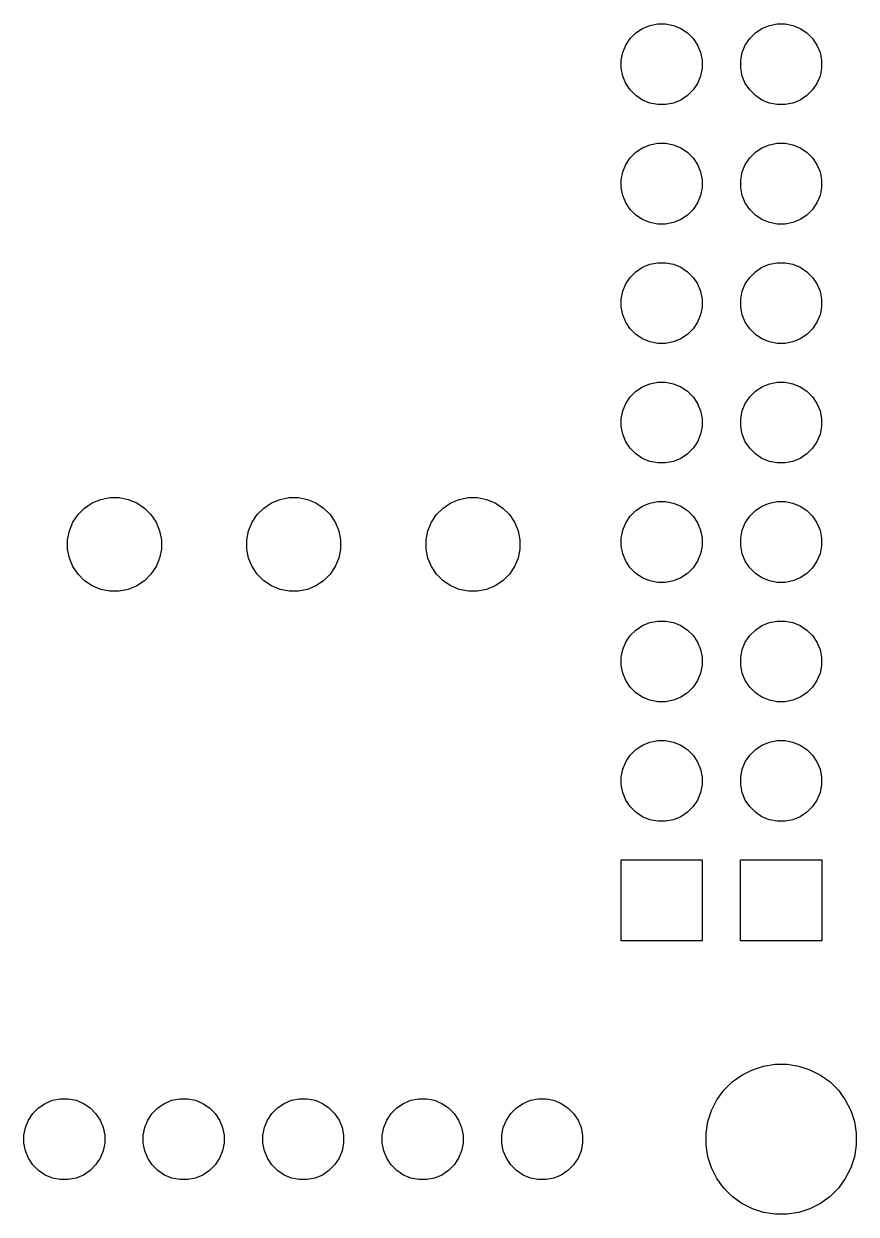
# Model space of a CAD drawing. Extents: x 95.6 to 181.3, y -109.4 to -58.
# Drawn here: x 163.61 to 181.31, y -109.44 to -84.12 of the extents above; entities that cross this region are included whole.
import ezdxf

# ---------------------------------------------------------------- set-up
doc = ezdxf.new("R2010")
doc.units = 0
doc.layers.add('BLACK', color=7, linetype='CONTINUOUS')

msp = doc.modelspace()

# ---------------------------------------------------------------- linework, layer by layer
at = {"layer": 'BLACK', "linetype": 'CONTINUOUS'}
for p, q in [((176.623638, -84.316665), (176.764402, -84.22261)), ((176.764402, -84.22261), (176.92081, -84.157823)), ((176.92081, -84.157823), (177.086852, -84.124795)), ((177.086852, -84.124795), (177.256148, -84.124795)), ((177.256148, -84.124795), (177.42219, -84.157823)), ((177.42219, -84.157823), (177.578598, -84.22261)), ((177.578598, -84.22261), (177.719362, -84.316665)), ((179.163638, -84.316665), (179.304402, -84.22261)), ((179.304402, -84.22261), (179.46081, -84.157823)), ((179.46081, -84.157823), (179.626852, -84.124795)), ((179.626852, -84.124795), (179.796148, -84.124795)), ((179.796148, -84.124795), (179.96219, -84.157823)), ((179.96219, -84.157823), (180.118598, -84.22261)), ((180.118598, -84.22261), (180.259362, -84.316665)), ((176.409873, -84.577139), (176.503928, -84.436375)), ((176.503928, -84.436375), (176.623638, -84.316665)), ((177.719362, -84.316665), (177.839072, -84.436375)), ((177.839072, -84.436375), (177.933127, -84.577139)), ((178.949873, -84.577139), (179.043928, -84.436375)), ((179.043928, -84.436375), (179.163638, -84.316665)), ((180.259362, -84.316665), (180.379072, -84.436375)), ((180.379072, -84.436375), (180.473127, -84.577139)), ((176.312058, -84.899589), (176.345086, -84.733547)), ((176.345086, -84.733547), (176.409873, -84.577139)), ((177.933127, -84.577139), (177.997914, -84.733547)), ((177.997914, -84.733547), (178.030942, -84.899589)), ((178.852058, -84.899589), (178.885086, -84.733547)), ((178.885086, -84.733547), (178.949873, -84.577139)), ((180.473127, -84.577139), (180.537914, -84.733547)), ((180.537914, -84.733547), (180.570942, -84.899589)), ((176.312058, -85.068885), (176.312058, -84.899589)), ((178.030942, -84.899589), (178.030942, -85.068885)), ((178.852058, -85.068885), (178.852058, -84.899589)), ((180.570942, -84.899589), (180.570942, -85.068885)), ((176.345086, -85.234927), (176.312058, -85.068885)), ((176.409873, -85.391335), (176.345086, -85.234927)), ((177.997914, -85.234927), (177.933127, -85.391335)), ((178.030942, -85.068885), (177.997914, -85.234927)), ((178.885086, -85.234927), (178.852058, -85.068885)), ((178.949873, -85.391335), (178.885086, -85.234927)), ((180.537914, -85.234927), (180.473127, -85.391335)), ((180.570942, -85.068885), (180.537914, -85.234927)), ((176.503928, -85.532099), (176.409873, -85.391335)), ((176.623638, -85.651809), (176.503928, -85.532099)), ((177.839072, -85.532099), (177.719362, -85.651809)), ((177.933127, -85.391335), (177.839072, -85.532099)), ((179.043928, -85.532099), (178.949873, -85.391335)), ((179.163638, -85.651809), (179.043928, -85.532099)), ((180.379072, -85.532099), (180.259362, -85.651809)), ((180.473127, -85.391335), (180.379072, -85.532099)), ((176.764402, -85.745864), (176.623638, -85.651809)), ((176.92081, -85.810651), (176.764402, -85.745864)), ((177.086852, -85.843679), (176.92081, -85.810651)), ((177.42219, -85.810651), (177.256148, -85.843679)), ((177.578598, -85.745864), (177.42219, -85.810651)), ((177.719362, -85.651809), (177.578598, -85.745864)), ((179.304402, -85.745864), (179.163638, -85.651809)), ((179.46081, -85.810651), (179.304402, -85.745864)), ((179.626852, -85.843679), (179.46081, -85.810651)), ((179.96219, -85.810651), (179.796148, -85.843679)), ((180.118598, -85.745864), (179.96219, -85.810651)), ((180.259362, -85.651809), (180.118598, -85.745864)), ((177.256148, -85.843679), (177.086852, -85.843679)), ((179.796148, -85.843679), (179.626852, -85.843679)), ((176.623638, -86.856665), (176.764402, -86.76261)), ((176.764402, -86.76261), (176.92081, -86.697823)), ((176.92081, -86.697823), (177.086852, -86.664795)), ((177.086852, -86.664795), (177.256148, -86.664795)), ((177.256148, -86.664795), (177.42219, -86.697823)), ((177.42219, -86.697823), (177.578598, -86.76261)), ((177.578598, -86.76261), (177.719362, -86.856665)), ((179.163638, -86.856665), (179.304402, -86.76261)), ((179.304402, -86.76261), (179.46081, -86.697823)), ((179.46081, -86.697823), (179.626852, -86.664795)), ((179.626852, -86.664795), (179.796148, -86.664795)), ((179.796148, -86.664795), (179.96219, -86.697823)), ((179.96219, -86.697823), (180.118598, -86.76261)), ((180.118598, -86.76261), (180.259362, -86.856665)), ((176.409873, -87.117139), (176.503928, -86.976375)), ((176.503928, -86.976375), (176.623638, -86.856665)), ((177.719362, -86.856665), (177.839072, -86.976375)), ((177.839072, -86.976375), (177.933127, -87.117139)), ((178.949873, -87.117139), (179.043928, -86.976375)), ((179.043928, -86.976375), (179.163638, -86.856665)), ((180.259362, -86.856665), (180.379072, -86.976375)), ((180.379072, -86.976375), (180.473127, -87.117139)), ((176.312058, -87.439589), (176.345086, -87.273547)), ((176.345086, -87.273547), (176.409873, -87.117139)), ((177.933127, -87.117139), (177.997914, -87.273547)), ((177.997914, -87.273547), (178.030942, -87.439589)), ((178.852058, -87.439589), (178.885086, -87.273547)), ((178.885086, -87.273547), (178.949873, -87.117139)), ((180.473127, -87.117139), (180.537914, -87.273547)), ((180.537914, -87.273547), (180.570942, -87.439589)), ((176.312058, -87.608885), (176.312058, -87.439589)), ((178.030942, -87.439589), (178.030942, -87.608885)), ((178.852058, -87.608885), (178.852058, -87.439589)), ((180.570942, -87.439589), (180.570942, -87.608885)), ((176.345086, -87.774927), (176.312058, -87.608885)), ((176.409873, -87.931335), (176.345086, -87.774927)), ((177.997914, -87.774927), (177.933127, -87.931335)), ((178.030942, -87.608885), (177.997914, -87.774927)), ((178.885086, -87.774927), (178.852058, -87.608885)), ((178.949873, -87.931335), (178.885086, -87.774927)), ((180.537914, -87.774927), (180.473127, -87.931335)), ((180.570942, -87.608885), (180.537914, -87.774927)), ((176.503928, -88.072099), (176.409873, -87.931335)), ((176.623638, -88.191809), (176.503928, -88.072099)), ((177.839072, -88.072099), (177.719362, -88.191809)), ((177.933127, -87.931335), (177.839072, -88.072099)), ((179.043928, -88.072099), (178.949873, -87.931335)), ((179.163638, -88.191809), (179.043928, -88.072099)), ((180.379072, -88.072099), (180.259362, -88.191809)), ((180.473127, -87.931335), (180.379072, -88.072099)), ((176.764402, -88.285864), (176.623638, -88.191809)), ((176.92081, -88.350651), (176.764402, -88.285864)), ((177.578598, -88.285864), (177.42219, -88.350651)), ((177.719362, -88.191809), (177.578598, -88.285864)), ((179.304402, -88.285864), (179.163638, -88.191809)), ((179.46081, -88.350651), (179.304402, -88.285864)), ((180.118598, -88.285864), (179.96219, -88.350651)), ((180.259362, -88.191809), (180.118598, -88.285864)), ((177.086852, -88.383679), (176.92081, -88.350651)), ((177.256148, -88.383679), (177.086852, -88.383679)), ((177.42219, -88.350651), (177.256148, -88.383679)), ((179.626852, -88.383679), (179.46081, -88.350651)), ((179.796148, -88.383679), (179.626852, -88.383679)), ((179.96219, -88.350651), (179.796148, -88.383679)), ((176.623638, -89.396665), (176.764402, -89.30261)), ((176.764402, -89.30261), (176.92081, -89.237823)), ((176.92081, -89.237823), (177.086852, -89.204795)), ((177.086852, -89.204795), (177.256148, -89.204795)), ((177.256148, -89.204795), (177.42219, -89.237823)), ((177.42219, -89.237823), (177.578598, -89.30261)), ((177.578598, -89.30261), (177.719362, -89.396665)), ((179.163638, -89.396665), (179.304402, -89.30261)), ((179.304402, -89.30261), (179.46081, -89.237823)), ((179.46081, -89.237823), (179.626852, -89.204795)), ((179.626852, -89.204795), (179.796148, -89.204795)), ((179.796148, -89.204795), (179.96219, -89.237823)), ((179.96219, -89.237823), (180.118598, -89.30261)), ((180.118598, -89.30261), (180.259362, -89.396665)), ((176.409873, -89.657139), (176.503928, -89.516375)), ((176.503928, -89.516375), (176.623638, -89.396665)), ((177.719362, -89.396665), (177.839072, -89.516375)), ((177.839072, -89.516375), (177.933127, -89.657139)), ((178.949873, -89.657139), (179.043928, -89.516375)), ((179.043928, -89.516375), (179.163638, -89.396665)), ((180.259362, -89.396665), (180.379072, -89.516375)), ((180.379072, -89.516375), (180.473127, -89.657139)), ((176.312058, -89.979589), (176.345086, -89.813547)), ((176.345086, -89.813547), (176.409873, -89.657139)), ((177.933127, -89.657139), (177.997914, -89.813547)), ((177.997914, -89.813547), (178.030942, -89.979589)), ((178.852058, -89.979589), (178.885086, -89.813547)), ((178.885086, -89.813547), (178.949873, -89.657139)), ((180.473127, -89.657139), (180.537914, -89.813547)), ((180.537914, -89.813547), (180.570942, -89.979589)), ((176.312058, -90.148885), (176.312058, -89.979589)), ((178.030942, -89.979589), (178.030942, -90.148885)), ((178.852058, -90.148885), (178.852058, -89.979589)), ((180.570942, -89.979589), (180.570942, -90.148885)), ((176.345086, -90.314927), (176.312058, -90.148885)), ((176.409873, -90.471335), (176.345086, -90.314927)), ((177.997914, -90.314927), (177.933127, -90.471335)), ((178.030942, -90.148885), (177.997914, -90.314927)), ((178.885086, -90.314927), (178.852058, -90.148885)), ((178.949873, -90.471335), (178.885086, -90.314927)), ((180.537914, -90.314927), (180.473127, -90.471335)), ((180.570942, -90.148885), (180.537914, -90.314927)), ((176.503928, -90.612099), (176.409873, -90.471335)), ((176.623638, -90.731809), (176.503928, -90.612099)), ((177.839072, -90.612099), (177.719362, -90.731809)), ((177.933127, -90.471335), (177.839072, -90.612099)), ((179.043928, -90.612099), (178.949873, -90.471335)), ((179.163638, -90.731809), (179.043928, -90.612099)), ((180.379072, -90.612099), (180.259362, -90.731809)), ((180.473127, -90.471335), (180.379072, -90.612099)), ((176.764402, -90.825864), (176.623638, -90.731809)), ((176.92081, -90.890651), (176.764402, -90.825864)), ((177.578598, -90.825864), (177.42219, -90.890651)), ((177.719362, -90.731809), (177.578598, -90.825864)), ((179.304402, -90.825864), (179.163638, -90.731809)), ((179.46081, -90.890651), (179.304402, -90.825864)), ((180.118598, -90.825864), (179.96219, -90.890651)), ((180.259362, -90.731809), (180.118598, -90.825864)), ((177.086852, -90.923679), (176.92081, -90.890651)), ((177.256148, -90.923679), (177.086852, -90.923679)), ((177.42219, -90.890651), (177.256148, -90.923679)), ((179.626852, -90.923679), (179.46081, -90.890651)), ((179.796148, -90.923679), (179.626852, -90.923679)), ((179.96219, -90.890651), (179.796148, -90.923679)), ((176.623638, -91.936665), (176.764402, -91.84261)), ((176.764402, -91.84261), (176.92081, -91.777823)), ((176.92081, -91.777823), (177.086852, -91.744795)), ((177.086852, -91.744795), (177.256148, -91.744795)), ((177.256148, -91.744795), (177.42219, -91.777823)), ((177.42219, -91.777823), (177.578598, -91.84261)), ((177.578598, -91.84261), (177.719362, -91.936665)), ((179.163638, -91.936665), (179.304402, -91.84261)), ((179.304402, -91.84261), (179.46081, -91.777823)), ((179.46081, -91.777823), (179.626852, -91.744795)), ((179.626852, -91.744795), (179.796148, -91.744795)), ((179.796148, -91.744795), (179.96219, -91.777823)), ((179.96219, -91.777823), (180.118598, -91.84261)), ((180.118598, -91.84261), (180.259362, -91.936665)), ((176.409873, -92.197139), (176.503928, -92.056375)), ((176.503928, -92.056375), (176.623638, -91.936665)), ((177.719362, -91.936665), (177.839072, -92.056375)), ((177.839072, -92.056375), (177.933127, -92.197139)), ((178.949873, -92.197139), (179.043928, -92.056375)), ((179.043928, -92.056375), (179.163638, -91.936665)), ((180.259362, -91.936665), (180.379072, -92.056375)), ((180.379072, -92.056375), (180.473127, -92.197139)), ((176.312058, -92.519589), (176.345086, -92.353547)), ((176.345086, -92.353547), (176.409873, -92.197139)), ((177.933127, -92.197139), (177.997914, -92.353547)), ((177.997914, -92.353547), (178.030942, -92.519589)), ((178.852058, -92.519589), (178.885086, -92.353547)), ((178.885086, -92.353547), (178.949873, -92.197139)), ((180.473127, -92.197139), (180.537914, -92.353547)), ((180.537914, -92.353547), (180.570942, -92.519589)), ((176.312058, -92.688885), (176.312058, -92.519589)), ((178.030942, -92.519589), (178.030942, -92.688885)), ((178.852058, -92.688885), (178.852058, -92.519589)), ((180.570942, -92.519589), (180.570942, -92.688885)), ((176.345086, -92.854927), (176.312058, -92.688885)), ((176.409873, -93.011335), (176.345086, -92.854927)), ((177.997914, -92.854927), (177.933127, -93.011335)), ((178.030942, -92.688885), (177.997914, -92.854927)), ((178.885086, -92.854927), (178.852058, -92.688885)), ((178.949873, -93.011335), (178.885086, -92.854927)), ((180.537914, -92.854927), (180.473127, -93.011335)), ((180.570942, -92.688885), (180.537914, -92.854927)), ((176.503928, -93.152099), (176.409873, -93.011335)), ((176.623638, -93.271809), (176.503928, -93.152099)), ((177.839072, -93.152099), (177.719362, -93.271809)), ((177.933127, -93.011335), (177.839072, -93.152099)), ((179.043928, -93.152099), (178.949873, -93.011335)), ((179.163638, -93.271809), (179.043928, -93.152099)), ((180.379072, -93.152099), (180.259362, -93.271809)), ((180.473127, -93.011335), (180.379072, -93.152099)), ((176.764402, -93.365864), (176.623638, -93.271809)), ((176.92081, -93.430651), (176.764402, -93.365864)), ((177.578598, -93.365864), (177.42219, -93.430651)), ((177.719362, -93.271809), (177.578598, -93.365864)), ((179.304402, -93.365864), (179.163638, -93.271809)), ((179.46081, -93.430651), (179.304402, -93.365864)), ((180.118598, -93.365864), (179.96219, -93.430651)), ((180.259362, -93.271809), (180.118598, -93.365864)), ((177.086852, -93.463679), (176.92081, -93.430651)), ((177.256148, -93.463679), (177.086852, -93.463679)), ((177.42219, -93.430651), (177.256148, -93.463679)), ((179.626852, -93.463679), (179.46081, -93.430651)), ((179.796148, -93.463679), (179.626852, -93.463679)), ((179.96219, -93.430651), (179.796148, -93.463679)), ((164.765592, -94.560792), (164.904486, -94.421898)), ((164.904486, -94.421898), (165.067808, -94.312769)), ((165.067808, -94.312769), (165.249283, -94.2376)), ((165.249283, -94.2376), (165.441935, -94.199279)), ((165.441935, -94.199279), (165.638361, -94.199279)), ((165.638361, -94.199279), (165.831013, -94.2376)), ((165.831013, -94.2376), (166.012488, -94.312769)), ((166.012488, -94.312769), (166.17581, -94.421898)), ((166.17581, -94.421898), (166.314704, -94.560792)), ((168.575592, -94.560792), (168.714486, -94.421898)), ((168.714486, -94.421898), (168.877808, -94.312769)), ((168.877808, -94.312769), (169.059283, -94.2376)), ((169.059283, -94.2376), (169.251935, -94.199279)), ((169.251935, -94.199279), (169.448361, -94.199279)), ((169.448361, -94.199279), (169.641013, -94.2376)), ((169.641013, -94.2376), (169.822488, -94.312769)), ((169.822488, -94.312769), (169.98581, -94.421898)), ((169.98581, -94.421898), (170.124704, -94.560792)), ((172.385592, -94.560792), (172.524486, -94.421898)), ((172.524486, -94.421898), (172.687808, -94.312769)), ((172.687808, -94.312769), (172.869283, -94.2376)), ((172.869283, -94.2376), (173.061935, -94.199279)), ((173.061935, -94.199279), (173.258361, -94.199279)), ((173.258361, -94.199279), (173.451013, -94.2376)), ((173.451013, -94.2376), (173.632488, -94.312769)), ((173.632488, -94.312769), (173.79581, -94.421898)), ((173.79581, -94.421898), (173.934704, -94.560792)), ((176.623638, -94.476665), (176.764402, -94.38261)), ((176.764402, -94.38261), (176.92081, -94.317823)), ((176.92081, -94.317823), (177.086852, -94.284795)), ((177.086852, -94.284795), (177.256148, -94.284795)), ((177.256148, -94.284795), (177.42219, -94.317823)), ((177.42219, -94.317823), (177.578598, -94.38261)), ((177.578598, -94.38261), (177.719362, -94.476665)), ((179.163638, -94.476665), (179.304402, -94.38261)), ((179.304402, -94.38261), (179.46081, -94.317823)), ((179.46081, -94.317823), (179.626852, -94.284795)), ((179.626852, -94.284795), (179.796148, -94.284795)), ((179.796148, -94.284795), (179.96219, -94.317823)), ((179.96219, -94.317823), (180.118598, -94.38261)), ((180.118598, -94.38261), (180.259362, -94.476665)), ((164.656463, -94.724114), (164.765592, -94.560792)), ((166.314704, -94.560792), (166.423833, -94.724114)), ((168.466463, -94.724114), (168.575592, -94.560792)), ((170.124704, -94.560792), (170.233833, -94.724114)), ((172.276463, -94.724114), (172.385592, -94.560792)), ((173.934704, -94.560792), (174.043833, -94.724114)), ((176.409873, -94.737139), (176.503928, -94.596375)), ((176.503928, -94.596375), (176.623638, -94.476665)), ((177.719362, -94.476665), (177.839072, -94.596375)), ((177.839072, -94.596375), (177.933127, -94.737139)), ((178.949873, -94.737139), (179.043928, -94.596375)), ((179.043928, -94.596375), (179.163638, -94.476665)), ((180.259362, -94.476665), (180.379072, -94.596375)), ((180.379072, -94.596375), (180.473127, -94.737139)), ((164.542973, -95.098241), (164.581294, -94.905589)), ((164.581294, -94.905589), (164.656463, -94.724114)), ((166.423833, -94.724114), (166.499002, -94.905589)), ((166.499002, -94.905589), (166.537323, -95.098241)), ((168.352973, -95.098241), (168.391294, -94.905589)), ((168.391294, -94.905589), (168.466463, -94.724114)), ((170.233833, -94.724114), (170.309002, -94.905589)), ((170.309002, -94.905589), (170.347323, -95.098241)), ((172.162973, -95.098241), (172.201294, -94.905589)), ((172.201294, -94.905589), (172.276463, -94.724114)), ((174.043833, -94.724114), (174.119002, -94.905589)), ((174.119002, -94.905589), (174.157323, -95.098241)), ((176.312058, -95.059589), (176.345086, -94.893547)), ((176.345086, -94.893547), (176.409873, -94.737139)), ((177.933127, -94.737139), (177.997914, -94.893547)), ((177.997914, -94.893547), (178.030942, -95.059589)), ((178.852058, -95.059589), (178.885086, -94.893547)), ((178.885086, -94.893547), (178.949873, -94.737139)), ((180.473127, -94.737139), (180.537914, -94.893547)), ((180.537914, -94.893547), (180.570942, -95.059589)), ((164.542973, -95.294667), (164.542973, -95.098241)), ((166.537323, -95.098241), (166.537323, -95.294667)), ((168.352973, -95.294667), (168.352973, -95.098241)), ((170.347323, -95.098241), (170.347323, -95.294667)), ((172.162973, -95.294667), (172.162973, -95.098241)), ((174.157323, -95.098241), (174.157323, -95.294667)), ((176.312058, -95.228885), (176.312058, -95.059589)), ((178.030942, -95.059589), (178.030942, -95.228885)), ((178.852058, -95.228885), (178.852058, -95.059589)), ((180.570942, -95.059589), (180.570942, -95.228885)), ((164.581294, -95.487319), (164.542973, -95.294667)), ((166.537323, -95.294667), (166.499002, -95.487319)), ((168.391294, -95.487319), (168.352973, -95.294667)), ((170.347323, -95.294667), (170.309002, -95.487319)), ((172.201294, -95.487319), (172.162973, -95.294667)), ((174.157323, -95.294667), (174.119002, -95.487319)), ((176.345086, -95.394927), (176.312058, -95.228885)), ((176.409873, -95.551335), (176.345086, -95.394927)), ((177.997914, -95.394927), (177.933127, -95.551335)), ((178.030942, -95.228885), (177.997914, -95.394927)), ((178.885086, -95.394927), (178.852058, -95.228885)), ((178.949873, -95.551335), (178.885086, -95.394927)), ((180.537914, -95.394927), (180.473127, -95.551335)), ((180.570942, -95.228885), (180.537914, -95.394927)), ((164.656463, -95.668794), (164.581294, -95.487319)), ((164.765592, -95.832116), (164.656463, -95.668794)), ((166.423833, -95.668794), (166.314704, -95.832116)), ((166.499002, -95.487319), (166.423833, -95.668794)), ((168.466463, -95.668794), (168.391294, -95.487319)), ((168.575592, -95.832116), (168.466463, -95.668794)), ((170.233833, -95.668794), (170.124704, -95.832116)), ((170.309002, -95.487319), (170.233833, -95.668794)), ((172.276463, -95.668794), (172.201294, -95.487319)), ((172.385592, -95.832116), (172.276463, -95.668794)), ((174.043833, -95.668794), (173.934704, -95.832116)), ((174.119002, -95.487319), (174.043833, -95.668794)), ((176.503928, -95.692099), (176.409873, -95.551335)), ((177.933127, -95.551335), (177.839072, -95.692099)), ((179.043928, -95.692099), (178.949873, -95.551335)), ((180.473127, -95.551335), (180.379072, -95.692099)), ((164.904486, -95.97101), (164.765592, -95.832116)), ((166.314704, -95.832116), (166.17581, -95.97101)), ((168.714486, -95.97101), (168.575592, -95.832116)), ((170.124704, -95.832116), (169.98581, -95.97101)), ((172.524486, -95.97101), (172.385592, -95.832116)), ((173.934704, -95.832116), (173.79581, -95.97101)), ((176.623638, -95.811809), (176.503928, -95.692099)), ((176.764402, -95.905864), (176.623638, -95.811809)), ((176.92081, -95.970651), (176.764402, -95.905864)), ((177.578598, -95.905864), (177.42219, -95.970651)), ((177.719362, -95.811809), (177.578598, -95.905864)), ((177.839072, -95.692099), (177.719362, -95.811809)), ((179.163638, -95.811809), (179.043928, -95.692099)), ((179.304402, -95.905864), (179.163638, -95.811809)), ((179.46081, -95.970651), (179.304402, -95.905864)), ((180.118598, -95.905864), (179.96219, -95.970651)), ((180.259362, -95.811809), (180.118598, -95.905864)), ((180.379072, -95.692099), (180.259362, -95.811809)), ((165.067808, -96.080139), (164.904486, -95.97101)), ((165.249283, -96.155308), (165.067808, -96.080139)), ((165.441935, -96.193629), (165.249283, -96.155308)), ((165.638361, -96.193629), (165.441935, -96.193629)), ((165.831013, -96.155308), (165.638361, -96.193629)), ((166.012488, -96.080139), (165.831013, -96.155308)), ((166.17581, -95.97101), (166.012488, -96.080139)), ((168.877808, -96.080139), (168.714486, -95.97101)), ((169.059283, -96.155308), (168.877808, -96.080139)), ((169.251935, -96.193629), (169.059283, -96.155308)), ((169.448361, -96.193629), (169.251935, -96.193629)), ((169.641013, -96.155308), (169.448361, -96.193629)), ((169.822488, -96.080139), (169.641013, -96.155308)), ((169.98581, -95.97101), (169.822488, -96.080139)), ((172.687808, -96.080139), (172.524486, -95.97101)), ((172.869283, -96.155308), (172.687808, -96.080139)), ((173.061935, -96.193629), (172.869283, -96.155308)), ((173.258361, -96.193629), (173.061935, -96.193629)), ((173.451013, -96.155308), (173.258361, -96.193629)), ((173.632488, -96.080139), (173.451013, -96.155308)), ((173.79581, -95.97101), (173.632488, -96.080139)), ((177.086852, -96.003679), (176.92081, -95.970651)), ((177.256148, -96.003679), (177.086852, -96.003679)), ((177.42219, -95.970651), (177.256148, -96.003679)), ((179.626852, -96.003679), (179.46081, -95.970651)), ((179.796148, -96.003679), (179.626852, -96.003679)), ((179.96219, -95.970651), (179.796148, -96.003679)), ((176.623638, -97.016665), (176.764402, -96.92261)), ((176.764402, -96.92261), (176.92081, -96.857823)), ((176.92081, -96.857823), (177.086852, -96.824795)), ((177.086852, -96.824795), (177.256148, -96.824795)), ((177.256148, -96.824795), (177.42219, -96.857823)), ((177.42219, -96.857823), (177.578598, -96.92261)), ((177.578598, -96.92261), (177.719362, -97.016665)), ((179.163638, -97.016665), (179.304402, -96.92261)), ((179.304402, -96.92261), (179.46081, -96.857823)), ((179.46081, -96.857823), (179.626852, -96.824795)), ((179.626852, -96.824795), (179.796148, -96.824795)), ((179.796148, -96.824795), (179.96219, -96.857823)), ((179.96219, -96.857823), (180.118598, -96.92261)), ((180.118598, -96.92261), (180.259362, -97.016665)), ((176.409873, -97.277139), (176.503928, -97.136375)), ((176.503928, -97.136375), (176.623638, -97.016665)), ((177.719362, -97.016665), (177.839072, -97.136375)), ((177.839072, -97.136375), (177.933127, -97.277139)), ((178.949873, -97.277139), (179.043928, -97.136375)), ((179.043928, -97.136375), (179.163638, -97.016665)), ((180.259362, -97.016665), (180.379072, -97.136375)), ((180.379072, -97.136375), (180.473127, -97.277139)), ((176.312058, -97.599589), (176.345086, -97.433547)), ((176.345086, -97.433547), (176.409873, -97.277139)), ((177.933127, -97.277139), (177.997914, -97.433547)), ((177.997914, -97.433547), (178.030942, -97.599589)), ((178.852058, -97.599589), (178.885086, -97.433547)), ((178.885086, -97.433547), (178.949873, -97.277139)), ((180.473127, -97.277139), (180.537914, -97.433547)), ((180.537914, -97.433547), (180.570942, -97.599589)), ((176.312058, -97.768885), (176.312058, -97.599589)), ((178.030942, -97.599589), (178.030942, -97.768885)), ((178.852058, -97.768885), (178.852058, -97.599589)), ((180.570942, -97.599589), (180.570942, -97.768885)), ((176.345086, -97.934927), (176.312058, -97.768885)), ((176.409873, -98.091335), (176.345086, -97.934927)), ((177.997914, -97.934927), (177.933127, -98.091335)), ((178.030942, -97.768885), (177.997914, -97.934927)), ((178.885086, -97.934927), (178.852058, -97.768885)), ((178.949873, -98.091335), (178.885086, -97.934927)), ((180.537914, -97.934927), (180.473127, -98.091335)), ((180.570942, -97.768885), (180.537914, -97.934927)), ((176.503928, -98.232099), (176.409873, -98.091335)), ((177.933127, -98.091335), (177.839072, -98.232099)), ((179.043928, -98.232099), (178.949873, -98.091335)), ((180.473127, -98.091335), (180.379072, -98.232099)), ((176.623638, -98.351809), (176.503928, -98.232099)), ((176.764402, -98.445864), (176.623638, -98.351809)), ((176.92081, -98.510651), (176.764402, -98.445864)), ((177.578598, -98.445864), (177.42219, -98.510651)), ((177.719362, -98.351809), (177.578598, -98.445864)), ((177.839072, -98.232099), (177.719362, -98.351809)), ((179.163638, -98.351809), (179.043928, -98.232099)), ((179.304402, -98.445864), (179.163638, -98.351809)), ((179.46081, -98.510651), (179.304402, -98.445864)), ((180.118598, -98.445864), (179.96219, -98.510651)), ((180.259362, -98.351809), (180.118598, -98.445864)), ((180.379072, -98.232099), (180.259362, -98.351809)), ((177.086852, -98.543679), (176.92081, -98.510651)), ((177.256148, -98.543679), (177.086852, -98.543679)), ((177.42219, -98.510651), (177.256148, -98.543679)), ((179.626852, -98.543679), (179.46081, -98.510651)), ((179.796148, -98.543679), (179.626852, -98.543679)), ((179.96219, -98.510651), (179.796148, -98.543679)), ((176.623638, -99.556665), (176.764402, -99.46261)), ((176.764402, -99.46261), (176.92081, -99.397823)), ((176.92081, -99.397823), (177.086852, -99.364795)), ((177.086852, -99.364795), (177.256148, -99.364795)), ((177.256148, -99.364795), (177.42219, -99.397823)), ((177.42219, -99.397823), (177.578598, -99.46261)), ((177.578598, -99.46261), (177.719362, -99.556665)), ((179.163638, -99.556665), (179.304402, -99.46261)), ((179.304402, -99.46261), (179.46081, -99.397823)), ((179.46081, -99.397823), (179.626852, -99.364795)), ((179.626852, -99.364795), (179.796148, -99.364795)), ((179.796148, -99.364795), (179.96219, -99.397823)), ((179.96219, -99.397823), (180.118598, -99.46261)), ((180.118598, -99.46261), (180.259362, -99.556665)), ((176.409873, -99.817139), (176.503928, -99.676375)), ((176.503928, -99.676375), (176.623638, -99.556665)), ((177.719362, -99.556665), (177.839072, -99.676375)), ((177.839072, -99.676375), (177.933127, -99.817139)), ((178.949873, -99.817139), (179.043928, -99.676375)), ((179.043928, -99.676375), (179.163638, -99.556665)), ((180.259362, -99.556665), (180.379072, -99.676375)), ((180.379072, -99.676375), (180.473127, -99.817139)), ((176.312058, -100.139589), (176.345086, -99.973547)), ((176.345086, -99.973547), (176.409873, -99.817139)), ((177.933127, -99.817139), (177.997914, -99.973547)), ((177.997914, -99.973547), (178.030942, -100.139589)), ((178.852058, -100.139589), (178.885086, -99.973547)), ((178.885086, -99.973547), (178.949873, -99.817139)), ((180.473127, -99.817139), (180.537914, -99.973547)), ((180.537914, -99.973547), (180.570942, -100.139589)), ((176.312058, -100.308885), (176.312058, -100.139589)), ((178.030942, -100.139589), (178.030942, -100.308885)), ((178.852058, -100.308885), (178.852058, -100.139589)), ((180.570942, -100.139589), (180.570942, -100.308885)), ((176.345086, -100.474927), (176.312058, -100.308885)), ((176.409873, -100.631335), (176.345086, -100.474927)), ((177.997914, -100.474927), (177.933127, -100.631335)), ((178.030942, -100.308885), (177.997914, -100.474927)), ((178.885086, -100.474927), (178.852058, -100.308885)), ((178.949873, -100.631335), (178.885086, -100.474927)), ((180.537914, -100.474927), (180.473127, -100.631335)), ((180.570942, -100.308885), (180.537914, -100.474927)), ((176.503928, -100.772099), (176.409873, -100.631335)), ((177.933127, -100.631335), (177.839072, -100.772099)), ((179.043928, -100.772099), (178.949873, -100.631335)), ((180.473127, -100.631335), (180.379072, -100.772099)), ((176.623638, -100.891809), (176.503928, -100.772099)), ((176.764402, -100.985864), (176.623638, -100.891809)), ((176.92081, -101.050651), (176.764402, -100.985864)), ((177.578598, -100.985864), (177.42219, -101.050651)), ((177.719362, -100.891809), (177.578598, -100.985864)), ((177.839072, -100.772099), (177.719362, -100.891809)), ((179.163638, -100.891809), (179.043928, -100.772099)), ((179.304402, -100.985864), (179.163638, -100.891809)), ((179.46081, -101.050651), (179.304402, -100.985864)), ((180.118598, -100.985864), (179.96219, -101.050651)), ((180.259362, -100.891809), (180.118598, -100.985864)), ((180.379072, -100.772099), (180.259362, -100.891809)), ((177.086852, -101.083679), (176.92081, -101.050651)), ((177.256148, -101.083679), (177.086852, -101.083679)), ((177.42219, -101.050651), (177.256148, -101.083679)), ((179.626852, -101.083679), (179.46081, -101.050651)), ((179.796148, -101.083679), (179.626852, -101.083679)), ((179.96219, -101.050651), (179.796148, -101.083679)), ((176.3079, -103.627837), (176.3079, -101.900637)), ((176.3079, -101.900637), (178.0351, -101.900637)), ((178.0351, -101.900637), (178.0351, -103.627837)), ((178.8479, -103.627837), (178.8479, -101.900637)), ((178.8479, -101.900637), (180.5751, -101.900637)), ((180.5751, -101.900637), (180.5751, -103.627837)), ((178.0351, -103.627837), (176.3079, -103.627837)), ((180.5751, -103.627837), (178.8479, -103.627837)), ((179.099207, -106.36603), (179.337987, -106.288445)), ((179.337987, -106.288445), (179.585965, -106.249169)), ((179.585965, -106.249169), (179.837035, -106.249169)), ((179.837035, -106.249169), (180.085013, -106.288445)), ((180.085013, -106.288445), (180.323793, -106.36603)), ((178.672383, -106.627587), (178.875502, -106.480013)), ((178.875502, -106.480013), (179.099207, -106.36603)), ((180.323793, -106.36603), (180.547498, -106.480013)), ((180.547498, -106.480013), (180.750617, -106.627587)), ((178.347276, -107.008239), (178.49485, -106.80512)), ((178.49485, -106.80512), (178.672383, -106.627587)), ((180.750617, -106.627587), (180.92815, -106.80512)), ((180.92815, -106.80512), (181.075724, -107.008239)), ((164.064402, -107.08261), (164.22081, -107.017823)), ((164.22081, -107.017823), (164.386852, -106.984795)), ((164.386852, -106.984795), (164.556148, -106.984795)), ((164.556148, -106.984795), (164.72219, -107.017823)), ((164.72219, -107.017823), (164.878598, -107.08261)), ((166.604402, -107.08261), (166.76081, -107.017823)), ((166.76081, -107.017823), (166.926852, -106.984795)), ((166.926852, -106.984795), (167.096148, -106.984795)), ((167.096148, -106.984795), (167.26219, -107.017823)), ((167.26219, -107.017823), (167.418598, -107.08261)), ((169.144402, -107.08261), (169.30081, -107.017823)), ((169.30081, -107.017823), (169.466852, -106.984795)), ((169.466852, -106.984795), (169.636148, -106.984795)), ((169.636148, -106.984795), (169.80219, -107.017823)), ((169.80219, -107.017823), (169.958598, -107.08261)), ((171.684402, -107.08261), (171.84081, -107.017823)), ((171.84081, -107.017823), (172.006852, -106.984795)), ((172.006852, -106.984795), (172.176148, -106.984795)), ((172.176148, -106.984795), (172.34219, -107.017823)), ((172.34219, -107.017823), (172.498598, -107.08261)), ((174.224402, -107.08261), (174.38081, -107.017823)), ((174.38081, -107.017823), (174.546852, -106.984795)), ((174.546852, -106.984795), (174.716148, -106.984795)), ((174.716148, -106.984795), (174.88219, -107.017823)), ((174.88219, -107.017823), (175.038598, -107.08261)), ((178.233293, -107.231944), (178.347276, -107.008239)), ((181.075724, -107.008239), (181.189707, -107.231944)), ((163.709873, -107.437139), (163.803928, -107.296375)), ((163.803928, -107.296375), (163.923638, -107.176665)), ((163.923638, -107.176665), (164.064402, -107.08261)), ((164.878598, -107.08261), (165.019362, -107.176665)), ((165.019362, -107.176665), (165.139072, -107.296375)), ((165.139072, -107.296375), (165.233127, -107.437139)), ((166.249873, -107.437139), (166.343928, -107.296375)), ((166.343928, -107.296375), (166.463638, -107.176665)), ((166.463638, -107.176665), (166.604402, -107.08261)), ((167.418598, -107.08261), (167.559362, -107.176665)), ((167.559362, -107.176665), (167.679072, -107.296375)), ((167.679072, -107.296375), (167.773127, -107.437139)), ((168.789873, -107.437139), (168.883928, -107.296375)), ((168.883928, -107.296375), (169.003638, -107.176665)), ((169.003638, -107.176665), (169.144402, -107.08261)), ((169.958598, -107.08261), (170.099362, -107.176665)), ((170.099362, -107.176665), (170.219072, -107.296375)), ((170.219072, -107.296375), (170.313127, -107.437139)), ((171.329873, -107.437139), (171.423928, -107.296375)), ((171.423928, -107.296375), (171.543638, -107.176665)), ((171.543638, -107.176665), (171.684402, -107.08261)), ((172.498598, -107.08261), (172.639362, -107.176665)), ((172.639362, -107.176665), (172.759072, -107.296375)), ((172.759072, -107.296375), (172.853127, -107.437139)), ((173.869873, -107.437139), (173.963928, -107.296375)), ((173.963928, -107.296375), (174.083638, -107.176665)), ((174.083638, -107.176665), (174.224402, -107.08261)), ((175.038598, -107.08261), (175.179362, -107.176665)), ((175.179362, -107.176665), (175.299072, -107.296375)), ((175.299072, -107.296375), (175.393127, -107.437139)), ((178.155708, -107.470724), (178.233293, -107.231944)), ((181.189707, -107.231944), (181.267292, -107.470724)), ((163.645086, -107.593547), (163.709873, -107.437139)), ((165.233127, -107.437139), (165.297914, -107.593547)), ((166.185086, -107.593547), (166.249873, -107.437139)), ((167.773127, -107.437139), (167.837914, -107.593547)), ((168.725086, -107.593547), (168.789873, -107.437139)), ((170.313127, -107.437139), (170.377914, -107.593547)), ((171.265086, -107.593547), (171.329873, -107.437139)), ((172.853127, -107.437139), (172.917914, -107.593547)), ((173.805086, -107.593547), (173.869873, -107.437139)), ((175.393127, -107.437139), (175.457914, -107.593547)), ((178.116432, -107.718702), (178.155708, -107.470724)), ((181.267292, -107.470724), (181.306568, -107.718702)), ((163.612058, -107.759589), (163.645086, -107.593547)), ((163.612058, -107.928885), (163.612058, -107.759589)), ((165.297914, -107.593547), (165.330942, -107.759589)), ((165.330942, -107.759589), (165.330942, -107.928885)), ((166.152058, -107.759589), (166.185086, -107.593547)), ((166.152058, -107.928885), (166.152058, -107.759589)), ((167.837914, -107.593547), (167.870942, -107.759589)), ((167.870942, -107.759589), (167.870942, -107.928885)), ((168.692058, -107.759589), (168.725086, -107.593547)), ((168.692058, -107.928885), (168.692058, -107.759589)), ((170.377914, -107.593547), (170.410942, -107.759589)), ((170.410942, -107.759589), (170.410942, -107.928885)), ((171.232058, -107.759589), (171.265086, -107.593547)), ((171.232058, -107.928885), (171.232058, -107.759589)), ((172.917914, -107.593547), (172.950942, -107.759589)), ((172.950942, -107.759589), (172.950942, -107.928885)), ((173.772058, -107.759589), (173.805086, -107.593547)), ((173.772058, -107.928885), (173.772058, -107.759589)), ((175.457914, -107.593547), (175.490942, -107.759589)), ((175.490942, -107.759589), (175.490942, -107.928885)), ((178.116432, -107.969772), (178.116432, -107.718702)), ((181.306568, -107.718702), (181.306568, -107.969772)), ((163.645086, -108.094927), (163.612058, -107.928885)), ((165.330942, -107.928885), (165.297914, -108.094927)), ((166.185086, -108.094927), (166.152058, -107.928885)), ((167.870942, -107.928885), (167.837914, -108.094927)), ((168.725086, -108.094927), (168.692058, -107.928885)), ((170.410942, -107.928885), (170.377914, -108.094927)), ((171.265086, -108.094927), (171.232058, -107.928885)), ((172.950942, -107.928885), (172.917914, -108.094927)), ((173.805086, -108.094927), (173.772058, -107.928885)), ((175.490942, -107.928885), (175.457914, -108.094927)), ((178.155708, -108.21775), (178.116432, -107.969772)), ((181.306568, -107.969772), (181.267292, -108.21775)), ((163.709873, -108.251335), (163.645086, -108.094927)), ((163.803928, -108.392099), (163.709873, -108.251335)), ((165.233127, -108.251335), (165.139072, -108.392099)), ((165.297914, -108.094927), (165.233127, -108.251335)), ((166.249873, -108.251335), (166.185086, -108.094927)), ((166.343928, -108.392099), (166.249873, -108.251335)), ((167.773127, -108.251335), (167.679072, -108.392099)), ((167.837914, -108.094927), (167.773127, -108.251335)), ((168.789873, -108.251335), (168.725086, -108.094927)), ((168.883928, -108.392099), (168.789873, -108.251335)), ((170.313127, -108.251335), (170.219072, -108.392099)), ((170.377914, -108.094927), (170.313127, -108.251335)), ((171.329873, -108.251335), (171.265086, -108.094927)), ((171.423928, -108.392099), (171.329873, -108.251335)), ((172.853127, -108.251335), (172.759072, -108.392099)), ((172.917914, -108.094927), (172.853127, -108.251335)), ((173.869873, -108.251335), (173.805086, -108.094927)), ((173.963928, -108.392099), (173.869873, -108.251335)), ((175.393127, -108.251335), (175.299072, -108.392099)), ((175.457914, -108.094927), (175.393127, -108.251335)), ((178.233293, -108.45653), (178.155708, -108.21775)), ((181.267292, -108.21775), (181.189707, -108.45653)), ((163.923638, -108.511809), (163.803928, -108.392099)), ((164.064402, -108.605864), (163.923638, -108.511809)), ((165.019362, -108.511809), (164.878598, -108.605864)), ((165.139072, -108.392099), (165.019362, -108.511809)), ((166.463638, -108.511809), (166.343928, -108.392099)), ((166.604402, -108.605864), (166.463638, -108.511809)), ((167.559362, -108.511809), (167.418598, -108.605864)), ((167.679072, -108.392099), (167.559362, -108.511809)), ((169.003638, -108.511809), (168.883928, -108.392099)), ((169.144402, -108.605864), (169.003638, -108.511809)), ((170.099362, -108.511809), (169.958598, -108.605864)), ((170.219072, -108.392099), (170.099362, -108.511809)), ((171.543638, -108.511809), (171.423928, -108.392099)), ((171.684402, -108.605864), (171.543638, -108.511809)), ((172.639362, -108.511809), (172.498598, -108.605864)), ((172.759072, -108.392099), (172.639362, -108.511809)), ((174.083638, -108.511809), (173.963928, -108.392099)), ((174.224402, -108.605864), (174.083638, -108.511809)), ((175.179362, -108.511809), (175.038598, -108.605864)), ((175.299072, -108.392099), (175.179362, -108.511809)), ((178.347276, -108.680235), (178.233293, -108.45653)), ((181.189707, -108.45653), (181.075724, -108.680235)), ((164.22081, -108.670651), (164.064402, -108.605864)), ((164.386852, -108.703679), (164.22081, -108.670651)), ((164.556148, -108.703679), (164.386852, -108.703679)), ((164.72219, -108.670651), (164.556148, -108.703679)), ((164.878598, -108.605864), (164.72219, -108.670651)), ((166.76081, -108.670651), (166.604402, -108.605864)), ((166.926852, -108.703679), (166.76081, -108.670651)), ((167.096148, -108.703679), (166.926852, -108.703679)), ((167.26219, -108.670651), (167.096148, -108.703679)), ((167.418598, -108.605864), (167.26219, -108.670651)), ((169.30081, -108.670651), (169.144402, -108.605864)), ((169.466852, -108.703679), (169.30081, -108.670651)), ((169.636148, -108.703679), (169.466852, -108.703679)), ((169.80219, -108.670651), (169.636148, -108.703679)), ((169.958598, -108.605864), (169.80219, -108.670651)), ((171.84081, -108.670651), (171.684402, -108.605864)), ((172.006852, -108.703679), (171.84081, -108.670651)), ((172.176148, -108.703679), (172.006852, -108.703679)), ((172.34219, -108.670651), (172.176148, -108.703679)), ((172.498598, -108.605864), (172.34219, -108.670651)), ((174.38081, -108.670651), (174.224402, -108.605864)), ((174.546852, -108.703679), (174.38081, -108.670651)), ((174.716148, -108.703679), (174.546852, -108.703679)), ((174.88219, -108.670651), (174.716148, -108.703679)), ((175.038598, -108.605864), (174.88219, -108.670651)), ((178.49485, -108.883354), (178.347276, -108.680235)), ((181.075724, -108.680235), (180.92815, -108.883354)), ((178.672383, -109.060887), (178.49485, -108.883354)), ((178.875502, -109.208461), (178.672383, -109.060887)), ((180.750617, -109.060887), (180.547498, -109.208461)), ((180.92815, -108.883354), (180.750617, -109.060887)), ((179.099207, -109.322444), (178.875502, -109.208461)), ((179.337987, -109.400029), (179.099207, -109.322444)), ((180.323793, -109.322444), (180.085013, -109.400029)), ((180.547498, -109.208461), (180.323793, -109.322444)), ((179.585965, -109.439305), (179.337987, -109.400029)), ((179.837035, -109.439305), (179.585965, -109.439305)), ((180.085013, -109.400029), (179.837035, -109.439305))]:
    msp.add_line(p, q, dxfattribs=at)

doc.saveas('drawing.dxf')
